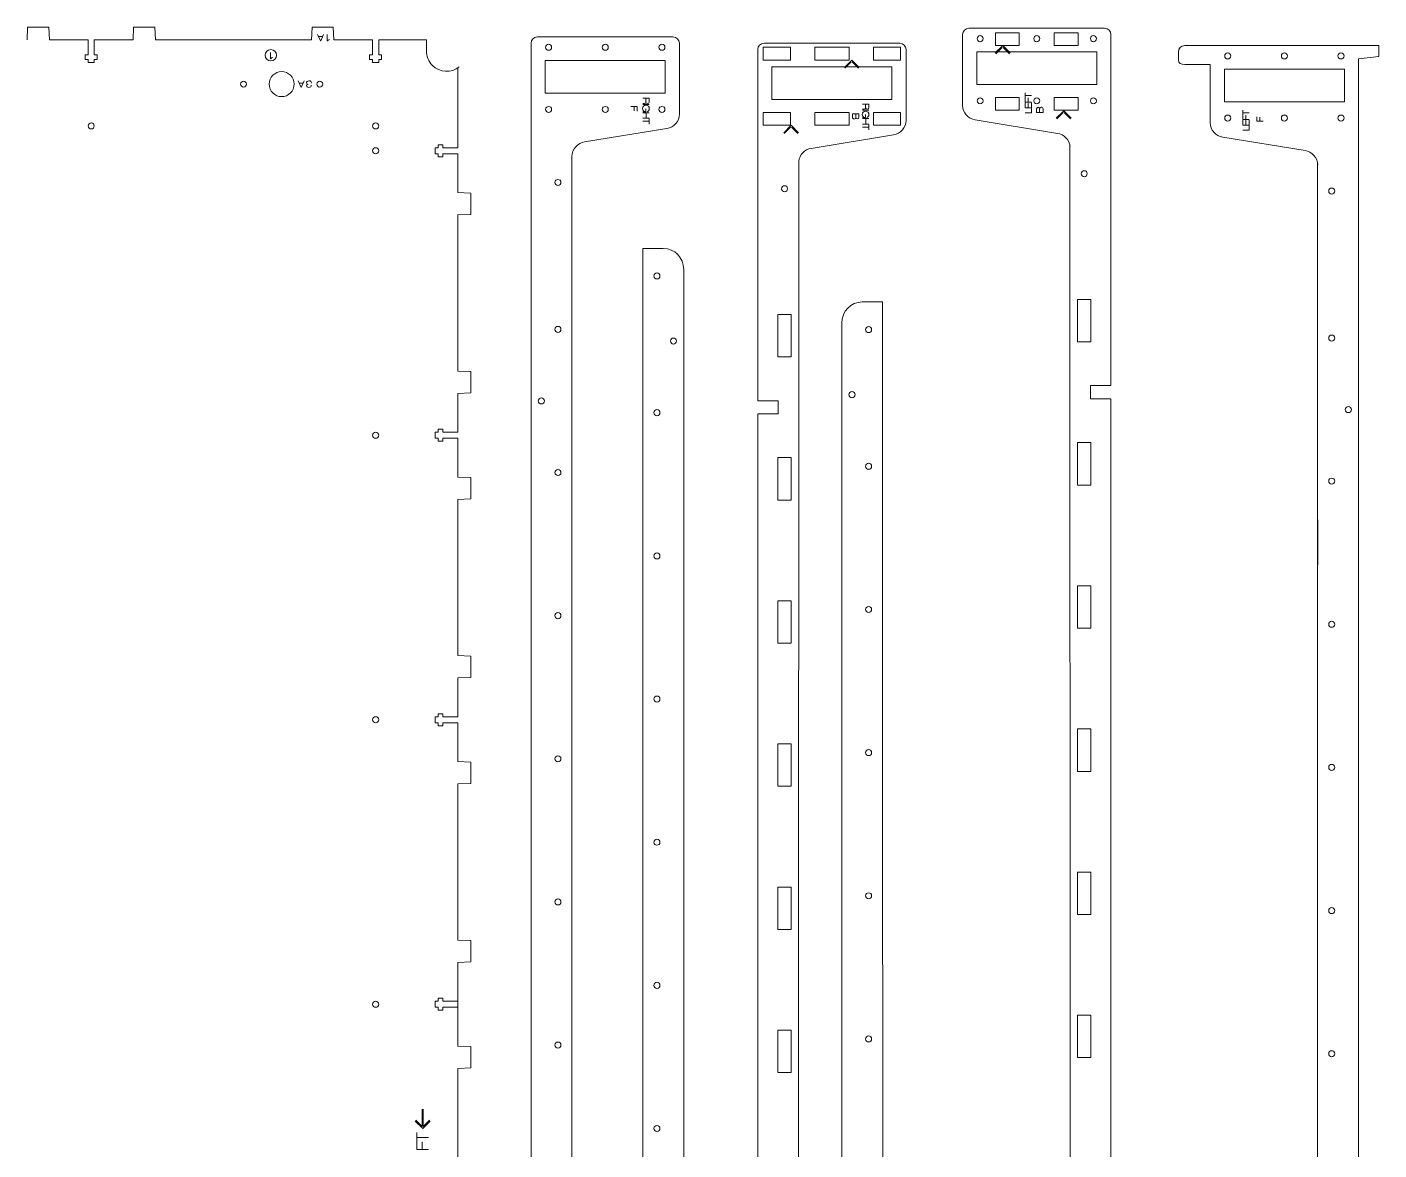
# Model space of a CAD drawing. Header units: millimetres. Extents: x 24 to 1189, y 23 to 872.
# Drawn here: x 679 to 1189, y 449 to 872 of the extents above; entities that cross this region are included whole.
import ezdxf

# ---------------------------------------------------------------- set-up
doc = ezdxf.new("R2010")
doc.units = ezdxf.units.MM
for name, color, linetype, lineweight, true_color in [('Bottom Board Text', 5, 'CONTINUOUS', 0, 0x0000ff), ('Left F arm', 1, 'CONTINUOUS', 0, 0xff0000), ('New Bottom board', 1, 'CONTINUOUS', 0, 0xff0000), ('New Bottom Board Text', 5, 'CONTINUOUS', 0, 0x0000ff), ('New Left B arm', 1, 'CONTINUOUS', 0, 0xff0000), ('New Left B arm text', 5, 'CONTINUOUS', 0, 0x0000ff), ('New Left D arm', 1, 'CONTINUOUS', 0, 0xff0000), ('New Left F arm', 1, 'CONTINUOUS', 0, 0xff0000), ('New Left F Arm text', 5, 'CONTINUOUS', 0, 0x0000ff), ('New Right B Arm', 1, 'CONTINUOUS', 0, 0xff0000), ('New Right B arm text', 5, 'CONTINUOUS', 0, 0x0000ff), ('New Right D arm', 1, 'CONTINUOUS', 0, 0xff0000), ('New Right F arm', 1, 'CONTINUOUS', 0, 0xff0000), ('New Right F arm Text', 5, 'CONTINUOUS', 0, 0x0000ff)]:
    doc.layers.add(name, color=color, linetype=linetype, lineweight=lineweight, true_color=true_color)

msp = doc.modelspace()

# ---------------------------------------------------------------- linework, layer by layer
at = {"layer": 'Bottom Board Text', "color": 5, "true_color": 0x0000ff}
for points in [[(831.39, 459.59), (828.61, 456.81), (825.83, 459.59)], [(828.41, 464.04), (828.41, 457.5), (826.01, 459.9)], [(831.2, 459.89), (828.81, 457.5), (828.81, 464.04)], [(826.43, 451.45), (826.43, 455.21)], [(830.79, 453.34), (826.43, 453.34)], [(830.79, 448.87), (826.43, 448.87), (826.43, 451.93)], [(828.46, 448.87), (828.46, 451.75)]]:
    msp.add_lwpolyline(points, dxfattribs=at)
at = {"layer": 'Left F arm', "color": 1, "true_color": 0xff0000}
msp.add_lwpolyline([(1179.05, 728.04), (1179.05, 728.04)], dxfattribs=at)
for points in [[(1176.77, 728.04), (1176.77, 728.67), (1177.28, 729.18), (1177.91, 729.18)], [(1177.91, 726.9), (1177.28, 726.9), (1176.77, 727.41), (1176.77, 728.04)], [(1177.91, 729.18), (1178.54, 729.18), (1179.05, 728.67), (1179.05, 728.04)], [(1179.05, 728.04), (1179.05, 727.41), (1178.54, 726.9), (1177.91, 726.9)]]:
    msp.add_open_spline(points, degree=3, dxfattribs=at)
at = {"layer": 'New Bottom board', "color": 1, "true_color": 0xff0000}
for p, q in [((679.31, 867.5), (679.51, 872.37)), ((679.51, 872.37), (687.55, 872.37)), ((687.55, 872.37), (687.75, 867.5)), ((719.33, 867.5), (719.53, 872.37)), ((719.53, 872.37), (727.55, 872.37)), ((727.55, 872.37), (727.75, 867.5)), ((786.65, 867.5), (786.85, 872.37)), ((786.85, 872.37), (794.89, 872.37)), ((794.89, 872.37), (795.09, 867.5)), ((687.75, 867.5), (702.38, 867.5)), ((702.38, 867.5), (702.38, 861.89)), ((704.67, 861.89), (704.67, 867.5)), ((704.67, 867.5), (719.33, 867.5)), ((727.75, 867.5), (786.65, 867.5)), ((795.09, 867.5), (809.72, 867.5)), ((809.72, 867.5), (809.72, 861.89)), ((812.01, 861.89), (812.01, 867.5)), ((812.01, 867.5), (826.67, 867.5)), ((702.38, 861.89), (701.26, 861.89)), ((701.26, 861.89), (701.26, 860.13)), ((701.26, 860.13), (702.38, 860.13)), ((702.38, 860.13), (702.38, 858.97)), ((702.38, 858.97), (704.67, 858.97)), ((705.79, 861.89), (704.67, 861.89)), ((704.67, 858.97), (704.67, 860.13)), ((704.67, 860.13), (705.79, 860.13)), ((705.79, 860.13), (705.79, 861.89)), ((809.72, 861.89), (808.6, 861.89)), ((808.6, 861.89), (808.6, 860.13)), ((808.6, 860.13), (809.72, 860.13)), ((809.72, 860.13), (809.72, 858.97)), ((809.72, 858.97), (812.01, 858.97)), ((813.13, 861.89), (812.01, 861.89)), ((812.01, 858.97), (812.01, 860.13)), ((812.01, 860.13), (813.13, 860.13)), ((813.13, 860.13), (813.13, 861.89)), ((841.86, 841.47), (841.86, 826.84)), ((834.48, 826.84), (833.33, 826.84)), ((833.33, 826.84), (833.33, 824.54)), ((836.24, 827.96), (834.48, 827.96)), ((834.48, 827.96), (834.48, 826.84)), ((836.24, 826.84), (836.24, 827.96)), ((841.86, 826.84), (836.24, 826.84)), ((833.33, 824.54), (834.48, 824.54)), ((834.48, 824.54), (834.48, 823.42)), ((834.48, 823.42), (836.24, 823.42)), ((836.24, 823.42), (836.24, 824.54)), ((836.24, 824.54), (841.86, 824.54)), ((841.86, 824.54), (841.86, 809.89)), ((841.86, 809.89), (846.73, 809.69)), ((846.73, 809.69), (846.73, 801.66)), ((846.73, 801.66), (841.86, 801.46)), ((841.86, 801.46), (841.86, 742.56)), ((841.86, 742.56), (846.73, 742.36)), ((846.73, 742.36), (846.73, 734.33)), ((846.73, 734.33), (841.86, 734.13)), ((841.86, 734.13), (841.86, 719.5)), ((834.48, 719.5), (833.33, 719.5)), ((833.33, 719.5), (833.33, 717.2)), ((836.24, 720.62), (834.48, 720.62)), ((834.48, 720.62), (834.48, 719.5)), ((836.24, 719.5), (836.24, 720.62)), ((841.86, 719.5), (836.24, 719.5)), ((833.33, 717.2), (834.48, 717.2)), ((834.48, 717.2), (834.48, 716.08)), ((834.48, 716.08), (836.24, 716.08)), ((836.24, 716.08), (836.24, 717.2)), ((836.24, 717.2), (841.86, 717.2)), ((841.86, 717.2), (841.86, 702.55)), ((841.86, 702.55), (846.73, 702.35)), ((846.73, 702.35), (846.73, 694.32)), ((846.73, 694.32), (841.86, 694.12)), ((841.86, 694.12), (841.86, 635.22)), ((841.86, 635.22), (846.73, 635.02)), ((846.73, 635.02), (846.73, 626.99)), ((846.73, 626.99), (841.86, 626.79)), ((841.86, 626.79), (841.86, 612.16)), ((836.24, 613.28), (834.48, 613.28)), ((834.48, 613.28), (834.48, 612.16)), ((836.24, 612.16), (836.24, 613.28)), ((834.48, 612.16), (833.33, 612.16)), ((833.33, 612.16), (833.33, 609.86)), ((833.33, 609.86), (834.48, 609.86)), ((834.48, 609.86), (834.48, 608.74)), ((834.48, 608.74), (836.24, 608.74)), ((841.86, 612.16), (836.24, 612.16)), ((836.24, 608.74), (836.24, 609.86)), ((836.24, 609.86), (841.86, 609.86)), ((841.86, 609.86), (841.86, 595.21)), ((841.86, 595.21), (846.73, 595.01)), ((846.73, 595.01), (846.73, 586.98)), ((846.73, 586.98), (841.86, 586.78)), ((841.86, 586.78), (841.86, 527.88)), ((841.86, 527.88), (846.73, 527.68)), ((846.73, 527.68), (846.73, 519.65)), ((846.73, 519.65), (841.86, 519.45)), ((841.86, 519.45), (841.86, 504.82)), ((841.86, 519.45), (841.86, 489.45)), ((836.24, 505.94), (834.48, 505.94)), ((834.48, 505.94), (834.48, 504.82)), ((836.24, 504.82), (836.24, 505.94)), ((834.48, 504.82), (833.33, 504.82)), ((833.33, 504.82), (833.33, 502.52)), ((833.33, 502.52), (834.48, 502.52)), ((834.48, 502.52), (834.48, 501.4)), ((834.48, 501.4), (836.24, 501.4)), ((841.86, 504.82), (836.24, 504.82)), ((836.24, 501.4), (836.24, 502.52)), ((836.24, 502.52), (841.86, 502.52)), ((841.86, 502.52), (841.86, 487.87)), ((841.86, 487.87), (846.73, 487.67)), ((846.73, 487.67), (846.73, 479.64)), ((846.73, 479.64), (841.86, 479.44)), ((841.86, 479.44), (841.86, 420.54))]:
    msp.add_line(p, q, dxfattribs=at)
at = {"layer": 'New Bottom board'}
for p, q in [((812.01, 867.5), (830.04, 867.5)), ((830.04, 867.5), (830.04, 867.5)), ((830.04, 867.5), (830.04, 863.45)), ((841.86, 826.84), (841.86, 856.94))]:
    msp.add_line(p, q, dxfattribs=at)
at = {"layer": 'New Bottom board', "color": 1, "true_color": 0xff0000}
for points in [[(759.86, 850.83), (759.86, 850.83)], [(770.68, 850.83), (770.68, 850.83)], [(788.66, 850.83), (788.66, 850.83)], [(702.39, 835.07), (702.39, 835.07)], [(809.73, 835.07), (809.73, 835.07)], [(809.73, 825.69), (809.73, 825.69)], [(809.73, 718.35), (809.73, 718.35)], [(809.73, 611.01), (809.73, 611.01)], [(809.73, 503.67), (809.73, 503.67)]]:
    msp.add_lwpolyline(points, dxfattribs=at)
for points in [[(832.26, 857.91), (830.73, 859.43), (830, 861.45), (830.04, 863.45)], [(842.44, 857.37), (839.44, 854.94), (835.04, 855.12), (832.26, 857.91)], [(761, 851.97), (760.37, 851.97), (759.86, 851.46), (759.86, 850.83)], [(762.13, 850.83), (762.13, 851.46), (761.62, 851.97), (761, 851.97)], [(775.39, 855.55), (772.79, 855.55), (770.68, 853.44), (770.68, 850.83)], [(780.11, 850.83), (780.11, 853.44), (778, 855.55), (775.39, 855.55)], [(789.8, 851.97), (789.17, 851.97), (788.66, 851.46), (788.66, 850.83)], [(790.93, 850.83), (790.93, 851.46), (790.42, 851.97), (789.8, 851.97)], [(759.86, 850.83), (759.86, 850.2), (760.37, 849.69), (761, 849.69)], [(761, 849.69), (761.62, 849.69), (762.13, 850.2), (762.13, 850.83)], [(770.68, 850.83), (770.68, 848.22), (772.79, 846.11), (775.39, 846.11)], [(775.39, 846.11), (778, 846.11), (780.11, 848.22), (780.11, 850.83)], [(788.66, 850.83), (788.66, 850.2), (789.17, 849.69), (789.8, 849.69)], [(789.8, 849.69), (790.42, 849.69), (790.93, 850.2), (790.93, 850.83)], [(703.53, 836.21), (702.9, 836.21), (702.39, 835.7), (702.39, 835.07)], [(702.39, 835.07), (702.39, 834.44), (702.9, 833.93), (703.53, 833.93)], [(704.67, 835.07), (704.67, 835.7), (704.16, 836.21), (703.53, 836.21)], [(703.53, 833.93), (704.16, 833.93), (704.67, 834.44), (704.67, 835.07)], [(810.87, 836.21), (810.24, 836.21), (809.73, 835.7), (809.73, 835.07)], [(809.73, 835.07), (809.73, 834.44), (810.24, 833.93), (810.87, 833.93)], [(812.01, 835.07), (812.01, 835.7), (811.5, 836.21), (810.87, 836.21)], [(810.87, 833.93), (811.5, 833.93), (812.01, 834.44), (812.01, 835.07)], [(810.87, 826.83), (810.24, 826.83), (809.73, 826.32), (809.73, 825.69)], [(812.01, 825.69), (812.01, 826.32), (811.5, 826.83), (810.87, 826.83)], [(809.73, 825.69), (809.73, 825.06), (810.24, 824.55), (810.87, 824.55)], [(810.87, 824.55), (811.5, 824.55), (812.01, 825.06), (812.01, 825.69)], [(810.87, 719.49), (810.24, 719.49), (809.73, 718.98), (809.73, 718.35)], [(812.01, 718.35), (812.01, 718.98), (811.5, 719.49), (810.87, 719.49)], [(809.73, 718.35), (809.73, 717.72), (810.24, 717.21), (810.87, 717.21)], [(810.87, 717.21), (811.5, 717.21), (812.01, 717.72), (812.01, 718.35)], [(810.87, 612.15), (810.24, 612.15), (809.73, 611.64), (809.73, 611.01)], [(809.73, 611.01), (809.73, 610.38), (810.24, 609.87), (810.87, 609.87)], [(812.01, 611.01), (812.01, 611.64), (811.5, 612.15), (810.87, 612.15)], [(810.87, 609.87), (811.5, 609.87), (812.01, 610.38), (812.01, 611.01)], [(810.87, 504.81), (810.24, 504.81), (809.73, 504.3), (809.73, 503.67)], [(809.73, 503.67), (809.73, 503.04), (810.24, 502.53), (810.87, 502.53)], [(812.01, 503.67), (812.01, 504.3), (811.5, 504.81), (810.87, 504.81)], [(810.87, 502.53), (811.5, 502.53), (812.01, 503.04), (812.01, 503.67)]]:
    msp.add_open_spline(points, degree=3, dxfattribs=at)
at = {"layer": 'New Bottom Board Text', "color": 5, "true_color": 0x0000ff}
for points in [[(791.24, 869.57), (790.13, 867.15), (790.04, 867.15), (788.93, 869.57)], [(789.3, 868.77), (790.88, 868.77)], [(792.71, 867.17), (792.62, 867.17), (792.62, 869.55)], [(771.32, 860.44), (771.23, 860.44), (771.23, 862.83)], [(769.19, 861.71), (769.19, 861.71)], [(783.92, 852.04), (782.81, 849.62), (782.72, 849.62), (781.61, 852.04)], [(781.98, 851.24), (783.56, 851.24)], [(785.39, 850.74), (785.39, 850.75)]]:
    msp.add_lwpolyline(points, dxfattribs=at)
for points in [[(793.46, 867.62), (793.09, 867.53), (792.85, 867.33), (792.71, 867.17)], [(769.19, 861.71), (769.19, 862.89), (770.14, 863.84), (771.31, 863.84)], [(771.31, 863.84), (772.49, 863.84), (773.44, 862.89), (773.44, 861.71)], [(771.31, 859.59), (770.14, 859.59), (769.19, 860.54), (769.19, 861.71)], [(773.44, 861.71), (773.44, 860.54), (772.49, 859.59), (771.31, 859.59)], [(772.07, 860.89), (771.71, 860.8), (771.46, 860.61), (771.32, 860.44)], [(784.78, 851.39), (784.78, 851.65), (784.95, 852.08), (785.7, 852.08)], [(785.7, 852.08), (786.33, 852.08), (786.62, 851.76), (786.62, 851.29)], [(785.39, 850.75), (784.93, 850.8), (784.78, 851.07), (784.78, 851.39)], [(784.83, 850.21), (784.83, 850.44), (784.97, 850.7), (785.39, 850.74)], [(785.65, 849.58), (785.08, 849.58), (784.83, 849.84), (784.83, 850.21)], [(786.55, 850.39), (786.53, 849.89), (786.32, 849.58), (785.65, 849.58)], [(786.62, 851.29), (786.62, 851.27), (786.62, 851.24), (786.62, 851.22)]]:
    msp.add_open_spline(points, degree=3, dxfattribs=at)
at = {"layer": 'New Left B arm', "color": 1, "true_color": 0xff0000}
for p, q in [((1034.75, 871.92), (1085.95, 871.92)), ((1072.93, 272.63), (1072.86, 827.6)), ((1088.35, 317.2), (1088.35, 668.28))]:
    msp.add_line(p, q, dxfattribs=at)
at = {"layer": 'New Left B arm'}
for p, q in [((1088.35, 737.07), (1088.35, 869.52)), ((1080.64, 732.1), (1080.64, 737.07)), ((1080.64, 737.07), (1088.35, 737.07)), ((1088.35, 732.1), (1080.64, 732.1)), ((1088.35, 668.28), (1088.35, 732.1))]:
    msp.add_line(p, q, dxfattribs=at)
at = {"layer": 'New Left B arm', "color": 1, "true_color": 0xff0000}
for points in [[(1032.35, 842.76), (1032.35, 866.37), (1032.35, 869.52)], [(1040.11, 867.99), (1040.11, 867.99)], [(1044.77, 865.4), (1053.75, 865.4), (1053.75, 870.24), (1044.77, 870.24), (1044.77, 865.4), (1044.77, 865.4)], [(1061.49, 867.99), (1061.49, 867.99)], [(1066.95, 865.4), (1075.93, 865.4), (1075.93, 870.24), (1066.95, 870.24), (1066.95, 865.4), (1066.95, 865.4)], [(1082.87, 867.99), (1082.87, 867.99)], [(1037.71, 863.04), (1082.99, 863.04), (1082.99, 850.68), (1037.71, 850.68), (1037.71, 863.04), (1037.71, 863.04)], [(1040.11, 844.53), (1040.11, 844.53)], [(1044.77, 840.96), (1053.75, 840.96), (1053.75, 845.8), (1044.77, 845.8), (1044.77, 840.96), (1044.77, 840.96)], [(1061.49, 844.53), (1061.49, 844.53)], [(1066.95, 840.96), (1075.93, 840.96), (1075.93, 845.8), (1066.95, 845.8), (1066.95, 840.96), (1066.95, 840.96)], [(1082.87, 844.53), (1082.87, 844.53)], [(1068.17, 832.26), (1037.11, 837.34)], [(1079.38, 817.01), (1079.38, 817.01)], [(1075.76, 769.55), (1080.72, 769.55), (1080.72, 753.55), (1075.76, 753.55), (1075.76, 769.55), (1075.76, 769.55)], [(1075.76, 715.56), (1080.72, 715.56), (1080.72, 699.56), (1075.76, 699.56), (1075.76, 715.56), (1075.76, 715.56)], [(1075.76, 661.55), (1080.72, 661.55), (1080.72, 645.55), (1075.76, 645.55), (1075.76, 661.55), (1075.76, 661.55)], [(1075.76, 607.54), (1080.72, 607.54), (1080.72, 591.54), (1075.76, 591.54), (1075.76, 607.54), (1075.76, 607.54)], [(1075.76, 553.51), (1080.72, 553.51), (1080.72, 537.51), (1075.76, 537.51), (1075.76, 553.51), (1075.76, 553.51)], [(1075.76, 499.52), (1080.72, 499.52), (1080.72, 483.52), (1075.76, 483.52), (1075.76, 499.52), (1075.76, 499.52)]]:
    msp.add_lwpolyline(points, dxfattribs=at)
for points in [[(1032.35, 869.52), (1032.35, 870.84), (1033.43, 871.92), (1034.75, 871.92)], [(1037.83, 867.99), (1037.83, 868.62), (1038.34, 869.13), (1038.97, 869.13)], [(1038.97, 866.85), (1038.34, 866.85), (1037.83, 867.36), (1037.83, 867.99)], [(1038.97, 869.13), (1039.6, 869.13), (1040.11, 868.62), (1040.11, 867.99)], [(1040.11, 867.99), (1040.11, 867.36), (1039.6, 866.85), (1038.97, 866.85)], [(1059.21, 867.99), (1059.21, 868.62), (1059.72, 869.13), (1060.35, 869.13)], [(1060.35, 866.85), (1059.72, 866.85), (1059.21, 867.36), (1059.21, 867.99)], [(1060.35, 869.13), (1060.98, 869.13), (1061.49, 868.62), (1061.49, 867.99)], [(1061.49, 867.99), (1061.49, 867.36), (1060.98, 866.85), (1060.35, 866.85)], [(1080.59, 867.99), (1080.59, 868.62), (1081.1, 869.13), (1081.73, 869.13)], [(1081.73, 866.85), (1081.1, 866.85), (1080.59, 867.36), (1080.59, 867.99)], [(1081.73, 869.13), (1082.36, 869.13), (1082.87, 868.62), (1082.87, 867.99)], [(1082.87, 867.99), (1082.87, 867.36), (1082.36, 866.85), (1081.73, 866.85)], [(1085.95, 871.92), (1087.27, 871.92), (1088.35, 870.84), (1088.35, 869.52)], [(1037.11, 837.34), (1034.49, 837.68), (1032.35, 840.12), (1032.35, 842.76)], [(1037.83, 844.53), (1037.83, 845.16), (1038.34, 845.67), (1038.97, 845.67)], [(1038.97, 843.39), (1038.34, 843.39), (1037.83, 843.9), (1037.83, 844.53)], [(1038.97, 845.67), (1039.6, 845.67), (1040.11, 845.16), (1040.11, 844.53)], [(1040.11, 844.53), (1040.11, 843.9), (1039.6, 843.39), (1038.97, 843.39)], [(1059.21, 844.53), (1059.21, 845.16), (1059.72, 845.67), (1060.35, 845.67)], [(1060.35, 843.39), (1059.72, 843.39), (1059.21, 843.9), (1059.21, 844.53)], [(1060.35, 845.67), (1060.98, 845.67), (1061.49, 845.16), (1061.49, 844.53)], [(1061.49, 844.53), (1061.49, 843.9), (1060.98, 843.39), (1060.35, 843.39)], [(1080.59, 844.53), (1080.59, 845.16), (1081.1, 845.67), (1081.73, 845.67)], [(1081.73, 843.39), (1081.1, 843.39), (1080.59, 843.9), (1080.59, 844.53)], [(1081.73, 845.67), (1082.36, 845.67), (1082.87, 845.16), (1082.87, 844.53)], [(1082.87, 844.53), (1082.87, 843.9), (1082.36, 843.39), (1081.73, 843.39)], [(1072.9, 827.37), (1072.63, 829.8), (1070.61, 831.94), (1068.17, 832.26)], [(1077.1, 817.01), (1077.1, 817.64), (1077.61, 818.15), (1078.24, 818.15)], [(1078.24, 815.87), (1077.61, 815.87), (1077.1, 816.38), (1077.1, 817.01)], [(1078.24, 818.15), (1078.87, 818.15), (1079.38, 817.64), (1079.38, 817.01)], [(1079.38, 817.01), (1079.38, 816.38), (1078.87, 815.87), (1078.24, 815.87)]]:
    msp.add_open_spline(points, degree=3, dxfattribs=at)
at = {"layer": 'New Left B arm text', "color": 5, "true_color": 0x0000ff}
for points in [[(1050.27, 862.59), (1047.49, 865.37), (1044.7, 862.59)], [(1047.29, 864.68), (1044.89, 862.28)], [(1050.08, 862.29), (1047.69, 864.68)], [(1055.94, 845.47), (1055.94, 847.57)], [(1058.37, 846.52), (1055.94, 846.52)], [(1058.37, 844.02), (1055.94, 844.02), (1055.94, 845.73)], [(1058.37, 843.81), (1058.37, 841.89), (1055.94, 841.89), (1055.94, 843.79)], [(1057.07, 844.02), (1057.07, 845.63)], [(1057.07, 841.89), (1057.07, 843.71)], [(1058.37, 841.66), (1058.37, 839.95), (1055.94, 839.95)], [(1060.28, 840.14), (1060.28, 841.46)], [(1062.7, 841.37), (1062.7, 840.14), (1060.28, 840.14), (1060.28, 840.14)], [(1061.43, 841.57), (1061.43, 840.14)], [(1061.43, 841.57), (1061.44, 841.57)], [(1073.28, 838.02), (1070.5, 840.8), (1067.72, 838.02)], [(1070.3, 840.11), (1067.9, 837.71)], [(1073.09, 837.72), (1070.7, 840.11)]]:
    msp.add_lwpolyline(points, dxfattribs=at)
for points in [[(1060.28, 841.46), (1060.28, 841.84), (1060.49, 842.11), (1060.88, 842.11)], [(1060.88, 842.11), (1061.17, 842.11), (1061.44, 841.86), (1061.43, 841.57)], [(1061.44, 841.57), (1061.45, 841.89), (1061.62, 842.18), (1062.04, 842.18)], [(1062.04, 842.18), (1062.32, 842.18), (1062.7, 842), (1062.7, 841.37)]]:
    msp.add_open_spline(points, degree=3, dxfattribs=at)
at = {"layer": 'New Left D arm', "color": 1, "true_color": 0xff0000}
for p, q in [((986.77, 761.07), (986.76, 575.13)), ((1002.18, 599.54), (1002.24, 46.46)), ((986.77, 208.74), (986.76, 575.13))]:
    msp.add_line(p, q, dxfattribs=at)
for points in [[(1002.18, 599.54), (1002.18, 768.65), (994.47, 768.65)], [(995.73, 758.23), (995.73, 758.23)], [(989.48, 733.66), (989.48, 733.66)], [(995.73, 706.65), (995.73, 706.65)], [(995.73, 652.61), (995.73, 652.61)], [(995.73, 598.6), (995.73, 598.6)], [(995.73, 544.58), (995.73, 544.58)], [(995.73, 490.57), (995.73, 490.57)]]:
    msp.add_lwpolyline(points, dxfattribs=at)
for points in [[(994.47, 768.65), (990.23, 768.65), (986.76, 765.05), (986.76, 760.65)], [(995.73, 758.23), (995.73, 758.86), (996.24, 759.37), (996.87, 759.37)], [(996.87, 757.09), (996.24, 757.09), (995.73, 757.6), (995.73, 758.23)], [(996.87, 759.37), (997.5, 759.37), (998.01, 758.86), (998.01, 758.23)], [(998.01, 758.23), (998.01, 757.6), (997.5, 757.09), (996.87, 757.09)], [(989.48, 733.66), (989.48, 734.29), (989.99, 734.8), (990.62, 734.8)], [(990.62, 734.8), (991.25, 734.8), (991.76, 734.29), (991.76, 733.66)], [(990.62, 732.52), (989.99, 732.52), (989.48, 733.03), (989.48, 733.66)], [(991.76, 733.66), (991.76, 733.03), (991.25, 732.52), (990.62, 732.52)], [(995.73, 706.65), (995.73, 707.28), (996.24, 707.79), (996.87, 707.79)], [(996.87, 705.51), (996.24, 705.51), (995.73, 706.02), (995.73, 706.65)], [(996.87, 707.79), (997.5, 707.79), (998.01, 707.28), (998.01, 706.65)], [(998.01, 706.65), (998.01, 706.02), (997.5, 705.51), (996.87, 705.51)], [(995.73, 652.61), (995.73, 653.24), (996.24, 653.75), (996.87, 653.75)], [(996.87, 653.75), (997.5, 653.75), (998.01, 653.24), (998.01, 652.61)], [(996.87, 651.47), (996.24, 651.47), (995.73, 651.98), (995.73, 652.61)], [(998.01, 652.61), (998.01, 651.98), (997.5, 651.47), (996.87, 651.47)], [(995.73, 598.6), (995.73, 599.23), (996.24, 599.74), (996.87, 599.74)], [(996.87, 597.46), (996.24, 597.46), (995.73, 597.97), (995.73, 598.6)], [(996.87, 599.74), (997.5, 599.74), (998.01, 599.23), (998.01, 598.6)], [(998.01, 598.6), (998.01, 597.97), (997.5, 597.46), (996.87, 597.46)], [(995.73, 544.58), (995.73, 545.21), (996.24, 545.72), (996.87, 545.72)], [(996.87, 543.44), (996.24, 543.44), (995.73, 543.95), (995.73, 544.58)], [(996.87, 545.72), (997.5, 545.72), (998.01, 545.21), (998.01, 544.58)], [(998.01, 544.58), (998.01, 543.95), (997.5, 543.44), (996.87, 543.44)], [(995.73, 490.57), (995.73, 491.2), (996.24, 491.71), (996.87, 491.71)], [(996.87, 489.43), (996.24, 489.43), (995.73, 489.94), (995.73, 490.57)], [(996.87, 491.71), (997.5, 491.71), (998.01, 491.2), (998.01, 490.57)], [(998.01, 490.57), (998.01, 489.94), (997.5, 489.43), (996.87, 489.43)]]:
    msp.add_open_spline(points, degree=3, dxfattribs=at)
at = {"layer": 'New Left F arm', "color": 1, "true_color": 0xff0000}
for p, q in [((1166.24, 821.34), (1166.24, 269.01)), ((1181.76, 821.34), (1181.76, 269.01)), ((1166.34, 669.48), (1166.33, 703.5))]:
    msp.add_line(p, q, dxfattribs=at)
for points in [[(1113.77, 859.87), (1113.77, 863.01)], [(1116.17, 865.41), (1128.17, 865.41), (1128.17, 865.41)], [(1128.17, 865.41), (1189.46, 865.41), (1189.47, 861.24), (1181.76, 860.36), (1181.76, 661.76), (1181.76, 659.22)], [(1125.77, 836.25), (1125.77, 858.27), (1116.17, 858.27)], [(1133.52, 861.47), (1133.52, 861.47)], [(1154.91, 861.47), (1154.91, 861.47)], [(1176.28, 861.47), (1176.28, 861.47)], [(1131.13, 844.17), (1131.13, 856.53), (1176.4, 856.53), (1176.4, 844.17), (1131.13, 844.17), (1131.13, 844.17)], [(1133.52, 838.02), (1133.52, 838.02)], [(1154.91, 838.02), (1154.91, 838.02)], [(1176.28, 838.02), (1176.28, 838.02)], [(1161.58, 825.75), (1130.53, 830.83)], [(1172.79, 810.47), (1172.79, 810.47)], [(1172.79, 755.03), (1172.79, 755.03)], [(1172.79, 701.04), (1172.79, 701.04)], [(1172.79, 647.03), (1172.79, 647.03)], [(1172.79, 593.02), (1172.79, 593.02)], [(1172.79, 538.99), (1172.79, 538.99)], [(1172.79, 485), (1172.79, 485)]]:
    msp.add_lwpolyline(points, dxfattribs=at)
for points in [[(1113.77, 863.01), (1113.77, 864.33), (1114.85, 865.41), (1116.17, 865.41)], [(1131.25, 861.47), (1131.25, 862.1), (1131.76, 862.61), (1132.39, 862.61)], [(1132.39, 862.61), (1133.01, 862.61), (1133.52, 862.1), (1133.52, 861.47)], [(1152.63, 861.47), (1152.63, 862.1), (1153.14, 862.61), (1153.77, 862.61)], [(1153.77, 862.61), (1154.39, 862.61), (1154.91, 862.1), (1154.91, 861.47)], [(1174, 861.47), (1174, 862.1), (1174.51, 862.61), (1175.14, 862.61)], [(1175.14, 862.61), (1175.77, 862.61), (1176.28, 862.1), (1176.28, 861.47)], [(1116.17, 858.27), (1114.85, 858.27), (1113.77, 858.55), (1113.77, 859.87)], [(1132.39, 860.33), (1131.76, 860.33), (1131.25, 860.84), (1131.25, 861.47)], [(1133.52, 861.47), (1133.52, 860.84), (1133.01, 860.33), (1132.39, 860.33)], [(1153.77, 860.33), (1153.14, 860.33), (1152.63, 860.84), (1152.63, 861.47)], [(1154.91, 861.47), (1154.91, 860.84), (1154.39, 860.33), (1153.77, 860.33)], [(1175.14, 860.33), (1174.51, 860.33), (1174, 860.84), (1174, 861.47)], [(1176.28, 861.47), (1176.28, 860.84), (1175.77, 860.33), (1175.14, 860.33)], [(1131.25, 838.02), (1131.25, 838.65), (1131.76, 839.16), (1132.39, 839.16)], [(1132.39, 836.88), (1131.76, 836.88), (1131.25, 837.39), (1131.25, 838.02)], [(1132.39, 839.16), (1133.01, 839.16), (1133.52, 838.65), (1133.52, 838.02)], [(1133.52, 838.02), (1133.52, 837.39), (1133.01, 836.88), (1132.39, 836.88)], [(1152.63, 838.02), (1152.63, 838.65), (1153.14, 839.16), (1153.77, 839.16)], [(1153.77, 836.88), (1153.14, 836.88), (1152.63, 837.39), (1152.63, 838.02)], [(1153.77, 839.16), (1154.39, 839.16), (1154.91, 838.65), (1154.91, 838.02)], [(1154.91, 838.02), (1154.91, 837.39), (1154.39, 836.88), (1153.77, 836.88)], [(1174, 838.02), (1174, 838.65), (1174.51, 839.16), (1175.14, 839.16)], [(1175.14, 836.88), (1174.51, 836.88), (1174, 837.39), (1174, 838.02)], [(1175.14, 839.16), (1175.77, 839.16), (1176.28, 838.65), (1176.28, 838.02)], [(1176.28, 838.02), (1176.28, 837.39), (1175.77, 836.88), (1175.14, 836.88)], [(1130.53, 830.83), (1127.91, 831.17), (1125.77, 833.61), (1125.77, 836.25)], [(1166.34, 820.33), (1166.34, 822.97), (1164.2, 825.41), (1161.58, 825.75)], [(1170.51, 810.47), (1170.51, 811.1), (1171.02, 811.61), (1171.65, 811.61)], [(1171.65, 811.61), (1172.28, 811.61), (1172.79, 811.1), (1172.79, 810.47)], [(1171.65, 809.33), (1171.02, 809.33), (1170.51, 809.84), (1170.51, 810.47)], [(1172.79, 810.47), (1172.79, 809.84), (1172.28, 809.33), (1171.65, 809.33)], [(1170.51, 755.03), (1170.51, 755.66), (1171.02, 756.17), (1171.65, 756.17)], [(1171.65, 753.89), (1171.02, 753.89), (1170.51, 754.4), (1170.51, 755.03)], [(1171.65, 756.17), (1172.28, 756.17), (1172.79, 755.66), (1172.79, 755.03)], [(1172.79, 755.03), (1172.79, 754.4), (1172.28, 753.89), (1171.65, 753.89)], [(1170.51, 701.04), (1170.51, 701.67), (1171.02, 702.18), (1171.65, 702.18)], [(1171.65, 699.9), (1171.02, 699.9), (1170.51, 700.41), (1170.51, 701.04)], [(1171.65, 702.18), (1172.28, 702.18), (1172.79, 701.67), (1172.79, 701.04)], [(1172.79, 701.04), (1172.79, 700.41), (1172.28, 699.9), (1171.65, 699.9)], [(1170.51, 647.03), (1170.51, 647.66), (1171.02, 648.17), (1171.65, 648.17)], [(1171.65, 648.17), (1172.28, 648.17), (1172.79, 647.66), (1172.79, 647.03)], [(1171.65, 645.89), (1171.02, 645.89), (1170.51, 646.4), (1170.51, 647.03)], [(1172.79, 647.03), (1172.79, 646.4), (1172.28, 645.89), (1171.65, 645.89)], [(1170.51, 593.02), (1170.51, 593.65), (1171.02, 594.16), (1171.65, 594.16)], [(1171.65, 591.88), (1171.02, 591.88), (1170.51, 592.39), (1170.51, 593.02)], [(1171.65, 594.16), (1172.28, 594.16), (1172.79, 593.65), (1172.79, 593.02)], [(1172.79, 593.02), (1172.79, 592.39), (1172.28, 591.88), (1171.65, 591.88)], [(1170.51, 538.99), (1170.51, 539.62), (1171.02, 540.13), (1171.65, 540.13)], [(1171.65, 537.85), (1171.02, 537.85), (1170.51, 538.36), (1170.51, 538.99)], [(1171.65, 540.13), (1172.28, 540.13), (1172.79, 539.62), (1172.79, 538.99)], [(1172.79, 538.99), (1172.79, 538.36), (1172.28, 537.85), (1171.65, 537.85)], [(1170.51, 485), (1170.51, 485.63), (1171.02, 486.14), (1171.65, 486.14)], [(1171.65, 483.86), (1171.02, 483.86), (1170.51, 484.37), (1170.51, 485)], [(1171.65, 486.14), (1172.28, 486.14), (1172.79, 485.63), (1172.79, 485)], [(1172.79, 485), (1172.79, 484.37), (1172.28, 483.86), (1171.65, 483.86)]]:
    msp.add_open_spline(points, degree=3, dxfattribs=at)
at = {"layer": 'New Left F Arm text', "color": 5, "true_color": 0x0000ff}
for points in [[(1138.04, 838.93), (1138.04, 841.04)], [(1140.48, 839.99), (1138.04, 839.99)], [(1140.48, 837.49), (1138.04, 837.49), (1138.04, 839.2)], [(1140.48, 837.28), (1140.48, 835.36), (1138.04, 835.36), (1138.04, 837.26)], [(1139.17, 837.49), (1139.17, 839.1)], [(1139.17, 835.36), (1139.17, 837.18)], [(1145.79, 836.81), (1143.37, 836.81), (1143.37, 838.51)], [(1144.5, 836.81), (1144.5, 838.41)], [(1140.48, 835.12), (1140.48, 833.41), (1138.04, 833.41)]]:
    msp.add_lwpolyline(points, dxfattribs=at)
at = {"layer": 'New Right B Arm', "color": 1, "true_color": 0xff0000}
for p, q in [((955.05, 863.86), (955.05, 731.36)), ((1008.65, 866.26), (957.45, 866.26)), ((970.53, 821.95), (970.47, 269.4)), ((955.05, 731.36), (962.76, 731.36)), ((962.76, 731.36), (962.76, 726.4)), ((962.76, 726.4), (955.05, 726.4)), ((955.05, 726.4), (955.05, 137.3))]:
    msp.add_line(p, q, dxfattribs=at)
for points in [[(967.39, 859.91), (957.15, 859.91), (957.15, 864.75), (967.39, 864.75), (967.39, 859.91), (967.39, 859.91)], [(989.57, 859.91), (976.53, 859.91), (976.53, 864.75), (989.57, 864.75), (989.57, 859.91), (989.57, 859.91)], [(1008.95, 859.91), (998.71, 859.91), (998.71, 864.75), (1008.95, 864.75), (1008.95, 859.91), (1008.95, 859.91)], [(1011.05, 837.11), (1011.05, 860.71), (1011.05, 863.86)], [(1005.69, 845.02), (960.41, 845.02), (960.41, 857.38), (1005.69, 857.38), (1005.69, 845.02)], [(967.39, 835.31), (957.15, 835.31), (957.15, 840.15), (967.39, 840.15), (967.39, 835.31), (967.39, 835.31)], [(989.57, 835.31), (976.53, 835.31), (976.53, 840.15), (989.57, 840.15), (989.57, 835.31), (989.57, 835.31)], [(1008.95, 835.31), (998.71, 835.31), (998.71, 840.15), (1008.95, 840.15), (1008.95, 835.31), (1008.95, 835.31)], [(975.23, 826.6), (1006.29, 831.69)], [(964.02, 811.36), (964.02, 811.36)], [(967.64, 763.9), (962.68, 763.9), (962.68, 747.9), (967.64, 747.9), (967.64, 763.9), (967.64, 763.9)], [(967.64, 709.91), (962.68, 709.91), (962.68, 693.91), (967.64, 693.91), (967.64, 709.91), (967.64, 709.91)], [(967.64, 655.9), (962.68, 655.9), (962.68, 639.9), (967.64, 639.9), (967.64, 655.9), (967.64, 655.9)], [(967.64, 601.89), (962.68, 601.89), (962.68, 585.89), (967.64, 585.89), (967.64, 601.89), (967.64, 601.89)], [(967.64, 547.86), (962.68, 547.86), (962.68, 531.86), (967.64, 531.86), (967.64, 547.86), (967.64, 547.86)], [(967.64, 493.87), (962.68, 493.87), (962.68, 477.87), (967.64, 477.87), (967.64, 493.87), (967.64, 493.87)]]:
    msp.add_lwpolyline(points, dxfattribs=at)
for points in [[(957.45, 866.26), (956.13, 866.26), (955.05, 865.18), (955.05, 863.86)], [(1011.05, 863.86), (1011.05, 865.18), (1009.97, 866.26), (1008.65, 866.26)], [(1006.29, 831.69), (1008.91, 832.03), (1011.05, 834.47), (1011.05, 837.11)], [(970.5, 821.71), (970.77, 824.14), (972.79, 826.29), (975.23, 826.6)], [(965.16, 812.5), (964.53, 812.5), (964.02, 811.99), (964.02, 811.36)], [(964.02, 811.36), (964.02, 810.73), (964.53, 810.22), (965.16, 810.22)], [(966.3, 811.36), (966.3, 811.99), (965.79, 812.5), (965.16, 812.5)], [(965.16, 810.22), (965.79, 810.22), (966.3, 810.73), (966.3, 811.36)]]:
    msp.add_open_spline(points, degree=3, dxfattribs=at)
at = {"layer": 'New Right B arm text', "color": 5, "true_color": 0x0000ff}
for points in [[(993.3, 857.11), (990.52, 859.89), (987.74, 857.11)], [(990.32, 859.2), (987.92, 856.8)], [(993.11, 856.81), (990.72, 859.2)], [(994.6, 843.32), (996.99, 843.32), (996.99, 842.01)], [(995.76, 841.92), (995.75, 843.32)], [(995.77, 841.92), (995.76, 841.92)], [(990.78, 838.46), (990.78, 839.68), (993.2, 839.68), (993.2, 839.68)], [(992.05, 838.25), (992.04, 838.25)], [(992.05, 838.25), (992.05, 839.68)], [(993.2, 839.68), (993.2, 838.37)], [(995.67, 839.33), (995.67, 838.21), (994.54, 838.21)], [(996.99, 840.95), (994.6, 840.95)], [(994.6, 837.84), (996.99, 837.84)], [(995.88, 837.84), (995.88, 835.79)], [(970.42, 832.52), (967.64, 835.3), (964.86, 832.52)], [(967.44, 834.62), (965.04, 832.22)], [(970.23, 832.23), (967.84, 834.62)], [(996.99, 835.79), (994.6, 835.79)], [(994.6, 834.63), (996.97, 834.63)], [(996.99, 835.63), (996.99, 833.57)]]:
    msp.add_lwpolyline(points, dxfattribs=at)
for points in [[(995.76, 841.92), (995.76, 841.55), (995.59, 841.39), (995.26, 841.39)], [(996.33, 841.35), (996.11, 841.35), (995.79, 841.5), (995.77, 841.92)], [(996.99, 842.01), (996.99, 841.53), (996.76, 841.35), (996.33, 841.35)], [(991.44, 837.65), (991.16, 837.65), (990.78, 837.82), (990.78, 838.46)], [(992.04, 838.25), (992.03, 837.94), (991.86, 837.65), (991.44, 837.65)], [(992.6, 837.72), (992.31, 837.72), (992.04, 837.97), (992.05, 838.25)], [(993.2, 838.37), (993.2, 837.99), (992.99, 837.72), (992.6, 837.72)], [(994.49, 839.42), (994.49, 840.1), (994.95, 840.66), (995.74, 840.66)], [(995.27, 838.29), (994.72, 838.46), (994.49, 838.92), (994.49, 839.42)], [(995.26, 841.39), (995.17, 841.39), (994.69, 841.38), (994.6, 841.34)], [(995.67, 838.21), (995.39, 838.24), (995.27, 838.29), (995.27, 838.29)], [(995.74, 840.66), (996.53, 840.66), (996.99, 840.1), (996.99, 839.42)], [(996.99, 839.42), (996.99, 838.67), (996.66, 838.33), (996.19, 838.24)]]:
    msp.add_open_spline(points, degree=3, dxfattribs=at)
at = {"layer": 'New Right D arm', "color": 1, "true_color": 0xff0000}
for p, q in [((927.11, 781.3), (927.12, 595.35)), ((911.69, 619.77), (911.69, 67.18)), ((927.12, 43.02), (927.12, 595.35))]:
    msp.add_line(p, q, dxfattribs=at)
for points in [[(911.69, 619.77), (911.69, 788.87), (919.41, 788.87)], [(918.15, 778.45), (918.15, 778.45)], [(924.39, 753.88), (924.39, 753.88)], [(918.15, 726.88), (918.15, 726.88)], [(918.15, 672.83), (918.15, 672.83)], [(918.15, 618.82), (918.15, 618.82)], [(918.15, 564.8), (918.15, 564.8)], [(918.15, 510.79), (918.15, 510.79)], [(918.15, 456.79), (918.15, 456.79)]]:
    msp.add_lwpolyline(points, dxfattribs=at)
for points in [[(919.41, 788.87), (923.65, 788.87), (927.12, 785.27), (927.12, 780.87)], [(917.01, 779.59), (916.38, 779.59), (915.87, 779.08), (915.87, 778.45)], [(915.87, 778.45), (915.87, 777.82), (916.38, 777.31), (917.01, 777.31)], [(918.15, 778.45), (918.15, 779.08), (917.64, 779.59), (917.01, 779.59)], [(917.01, 777.31), (917.64, 777.31), (918.15, 777.82), (918.15, 778.45)], [(923.25, 755.02), (922.62, 755.02), (922.11, 754.51), (922.11, 753.88)], [(922.11, 753.88), (922.11, 753.25), (922.62, 752.74), (923.25, 752.74)], [(924.39, 753.88), (924.39, 754.51), (923.88, 755.02), (923.25, 755.02)], [(923.25, 752.74), (923.88, 752.74), (924.39, 753.25), (924.39, 753.88)], [(917.01, 728.02), (916.38, 728.02), (915.87, 727.51), (915.87, 726.88)], [(915.87, 726.88), (915.87, 726.25), (916.38, 725.74), (917.01, 725.74)], [(918.15, 726.88), (918.15, 727.51), (917.64, 728.02), (917.01, 728.02)], [(917.01, 725.74), (917.64, 725.74), (918.15, 726.25), (918.15, 726.88)], [(917.01, 673.97), (916.38, 673.97), (915.87, 673.46), (915.87, 672.83)], [(918.15, 672.83), (918.15, 673.46), (917.64, 673.97), (917.01, 673.97)], [(915.87, 672.83), (915.87, 672.2), (916.38, 671.69), (917.01, 671.69)], [(917.01, 671.69), (917.64, 671.69), (918.15, 672.2), (918.15, 672.83)], [(917.01, 619.96), (916.38, 619.96), (915.87, 619.45), (915.87, 618.82)], [(915.87, 618.82), (915.87, 618.19), (916.38, 617.68), (917.01, 617.68)], [(918.15, 618.82), (918.15, 619.45), (917.64, 619.96), (917.01, 619.96)], [(917.01, 617.68), (917.64, 617.68), (918.15, 618.19), (918.15, 618.82)], [(917.01, 565.94), (916.38, 565.94), (915.87, 565.43), (915.87, 564.8)], [(915.87, 564.8), (915.87, 564.17), (916.38, 563.66), (917.01, 563.66)], [(918.15, 564.8), (918.15, 565.43), (917.64, 565.94), (917.01, 565.94)], [(917.01, 563.66), (917.64, 563.66), (918.15, 564.17), (918.15, 564.8)], [(917.01, 511.93), (916.38, 511.93), (915.87, 511.42), (915.87, 510.79)], [(915.87, 510.79), (915.87, 510.16), (916.38, 509.65), (917.01, 509.65)], [(918.15, 510.79), (918.15, 511.42), (917.64, 511.93), (917.01, 511.93)], [(917.01, 509.65), (917.64, 509.65), (918.15, 510.16), (918.15, 510.79)], [(917.01, 457.93), (916.38, 457.93), (915.87, 457.42), (915.87, 456.79)], [(915.87, 456.79), (915.87, 456.16), (916.38, 455.65), (917.01, 455.65)], [(918.15, 456.79), (918.15, 457.42), (917.64, 457.93), (917.01, 457.93)], [(917.01, 455.65), (917.64, 455.65), (918.15, 456.16), (918.15, 456.79)]]:
    msp.add_open_spline(points, degree=3, dxfattribs=at)
at = {"layer": 'New Right F arm', "color": 1, "true_color": 0xff0000}
for p, q in [((871.92, 868.66), (923.12, 868.66)), ((869.52, 866.26), (869.53, 662.05)), ((884.95, 271.25), (884.95, 823.84)), ((869.52, 313.93), (869.53, 662.05))]:
    msp.add_line(p, q, dxfattribs=at)
for points in [[(875, 864.73), (875, 864.73)], [(896.38, 864.73), (896.38, 864.73)], [(917.76, 864.73), (917.76, 864.73)], [(925.52, 866.26), (925.52, 839.51)], [(874.88, 847.42), (920.16, 847.42), (920.16, 859.78), (874.88, 859.78), (874.88, 847.42), (874.88, 847.42)], [(875, 841.28), (875, 841.28)], [(896.38, 841.28), (896.38, 841.28)], [(917.76, 841.28), (917.76, 841.28)], [(920.76, 834.09), (889.71, 829)], [(878.49, 813.73), (878.49, 813.73)], [(878.49, 758.29), (878.49, 758.29)], [(872.24, 731.3), (872.24, 731.3)], [(878.49, 704.29), (878.49, 704.29)], [(878.49, 650.28), (878.49, 650.28)], [(878.49, 596.27), (878.49, 596.27)], [(878.49, 542.25), (878.49, 542.25)], [(878.49, 488.25), (878.49, 488.25)]]:
    msp.add_lwpolyline(points, dxfattribs=at)
for points in [[(871.92, 868.66), (870.6, 868.66), (869.52, 867.58), (869.52, 866.26)], [(923.12, 868.66), (924.44, 868.66), (925.52, 867.58), (925.52, 866.26)], [(876.14, 865.87), (875.51, 865.87), (875, 865.36), (875, 864.73)], [(875, 864.73), (875, 864.1), (875.51, 863.59), (876.14, 863.59)], [(877.28, 864.73), (877.28, 865.36), (876.77, 865.87), (876.14, 865.87)], [(876.14, 863.59), (876.77, 863.59), (877.28, 864.1), (877.28, 864.73)], [(897.52, 865.87), (896.89, 865.87), (896.38, 865.36), (896.38, 864.73)], [(896.38, 864.73), (896.38, 864.1), (896.89, 863.59), (897.52, 863.59)], [(898.66, 864.73), (898.66, 865.36), (898.15, 865.87), (897.52, 865.87)], [(897.52, 863.59), (898.15, 863.59), (898.66, 864.1), (898.66, 864.73)], [(918.9, 865.87), (918.27, 865.87), (917.76, 865.36), (917.76, 864.73)], [(917.76, 864.73), (917.76, 864.1), (918.27, 863.59), (918.9, 863.59)], [(920.04, 864.73), (920.04, 865.36), (919.53, 865.87), (918.9, 865.87)], [(918.9, 863.59), (919.53, 863.59), (920.04, 864.1), (920.04, 864.73)], [(876.14, 842.42), (875.51, 842.42), (875, 841.91), (875, 841.28)], [(877.28, 841.28), (877.28, 841.91), (876.77, 842.42), (876.14, 842.42)], [(897.52, 842.42), (896.89, 842.42), (896.38, 841.91), (896.38, 841.28)], [(898.66, 841.28), (898.66, 841.91), (898.15, 842.42), (897.52, 842.42)], [(918.9, 842.42), (918.27, 842.42), (917.76, 841.91), (917.76, 841.28)], [(920.04, 841.28), (920.04, 841.91), (919.53, 842.42), (918.9, 842.42)], [(875, 841.28), (875, 840.65), (875.51, 840.14), (876.14, 840.14)], [(876.14, 840.14), (876.77, 840.14), (877.28, 840.65), (877.28, 841.28)], [(896.38, 841.28), (896.38, 840.65), (896.89, 840.14), (897.52, 840.14)], [(897.52, 840.14), (898.15, 840.14), (898.66, 840.65), (898.66, 841.28)], [(917.76, 841.28), (917.76, 840.65), (918.27, 840.14), (918.9, 840.14)], [(918.9, 840.14), (919.53, 840.14), (920.04, 840.65), (920.04, 841.28)], [(925.52, 839.51), (925.52, 836.87), (923.38, 834.43), (920.76, 834.09)], [(889.71, 829), (887.09, 828.66), (884.95, 826.22), (884.95, 823.58)], [(879.63, 814.87), (879, 814.87), (878.49, 814.36), (878.49, 813.73)], [(878.49, 813.73), (878.49, 813.1), (879, 812.59), (879.63, 812.59)], [(880.77, 813.73), (880.77, 814.36), (880.26, 814.87), (879.63, 814.87)], [(879.63, 812.59), (880.26, 812.59), (880.77, 813.1), (880.77, 813.73)], [(879.63, 759.43), (879, 759.43), (878.49, 758.92), (878.49, 758.29)], [(878.49, 758.29), (878.49, 757.66), (879, 757.15), (879.63, 757.15)], [(880.77, 758.29), (880.77, 758.92), (880.26, 759.43), (879.63, 759.43)], [(879.63, 757.15), (880.26, 757.15), (880.77, 757.66), (880.77, 758.29)], [(873.38, 732.44), (872.76, 732.44), (872.24, 731.93), (872.24, 731.3)], [(872.24, 731.3), (872.24, 730.67), (872.76, 730.16), (873.38, 730.16)], [(874.52, 731.3), (874.52, 731.93), (874.01, 732.44), (873.38, 732.44)], [(873.38, 730.16), (874.01, 730.16), (874.52, 730.67), (874.52, 731.3)], [(879.63, 705.43), (879, 705.43), (878.49, 704.92), (878.49, 704.29)], [(878.49, 704.29), (878.49, 703.66), (879, 703.15), (879.63, 703.15)], [(880.77, 704.29), (880.77, 704.92), (880.26, 705.43), (879.63, 705.43)], [(879.63, 703.15), (880.26, 703.15), (880.77, 703.66), (880.77, 704.29)], [(879.63, 651.42), (879, 651.42), (878.49, 650.91), (878.49, 650.28)], [(878.49, 650.28), (878.49, 649.65), (879, 649.14), (879.63, 649.14)], [(880.77, 650.28), (880.77, 650.91), (880.26, 651.42), (879.63, 651.42)], [(879.63, 649.14), (880.26, 649.14), (880.77, 649.65), (880.77, 650.28)], [(879.63, 597.41), (879, 597.41), (878.49, 596.9), (878.49, 596.27)], [(880.77, 596.27), (880.77, 596.9), (880.26, 597.41), (879.63, 597.41)], [(878.49, 596.27), (878.49, 595.64), (879, 595.13), (879.63, 595.13)], [(879.63, 595.13), (880.26, 595.13), (880.77, 595.64), (880.77, 596.27)], [(879.63, 543.39), (879, 543.39), (878.49, 542.88), (878.49, 542.25)], [(878.49, 542.25), (878.49, 541.62), (879, 541.11), (879.63, 541.11)], [(880.77, 542.25), (880.77, 542.88), (880.26, 543.39), (879.63, 543.39)], [(879.63, 541.11), (880.26, 541.11), (880.77, 541.62), (880.77, 542.25)], [(879.63, 489.39), (879, 489.39), (878.49, 488.88), (878.49, 488.25)], [(878.49, 488.25), (878.49, 487.62), (879, 487.11), (879.63, 487.11)], [(880.77, 488.25), (880.77, 488.88), (880.26, 489.39), (879.63, 489.39)], [(879.63, 487.11), (880.26, 487.11), (880.77, 487.62), (880.77, 488.25)]]:
    msp.add_open_spline(points, degree=3, dxfattribs=at)
at = {"layer": 'New Right F arm Text', "color": 5, "true_color": 0x0000ff}
for points in [[(907.13, 842.34), (909.55, 842.34), (909.55, 840.64)], [(908.43, 842.34), (908.43, 840.74)], [(911.71, 845.5), (914.1, 845.5), (914.1, 844.19)], [(914.1, 843.13), (911.71, 843.13)], [(912.87, 844.1), (912.87, 845.5)], [(912.88, 844.1), (912.87, 844.1)], [(912.78, 841.52), (912.78, 840.39), (911.66, 840.39)], [(911.71, 840.03), (914.1, 840.03)], [(914.1, 837.98), (911.71, 837.98)], [(911.71, 836.82), (914.08, 836.82)], [(912.99, 840.03), (912.99, 837.98)], [(914.1, 837.81), (914.1, 835.75)]]:
    msp.add_lwpolyline(points, dxfattribs=at)
for points in [[(911.6, 841.6), (911.6, 842.28), (912.06, 842.84), (912.85, 842.84)], [(912.37, 843.57), (912.28, 843.57), (911.81, 843.57), (911.71, 843.52)], [(912.87, 844.1), (912.87, 843.74), (912.7, 843.57), (912.37, 843.57)], [(912.85, 842.84), (913.64, 842.84), (914.1, 842.28), (914.1, 841.6)], [(913.45, 843.53), (913.22, 843.53), (912.9, 843.68), (912.88, 844.1)], [(914.1, 844.19), (914.1, 843.71), (913.87, 843.53), (913.45, 843.53)], [(912.38, 840.47), (911.83, 840.64), (911.6, 841.1), (911.6, 841.6)], [(912.78, 840.39), (912.5, 840.43), (912.38, 840.47), (912.38, 840.47)], [(914.1, 841.6), (914.1, 840.86), (913.77, 840.51), (913.31, 840.43)]]:
    msp.add_open_spline(points, degree=3, dxfattribs=at)

doc.saveas('drawing.dxf')
